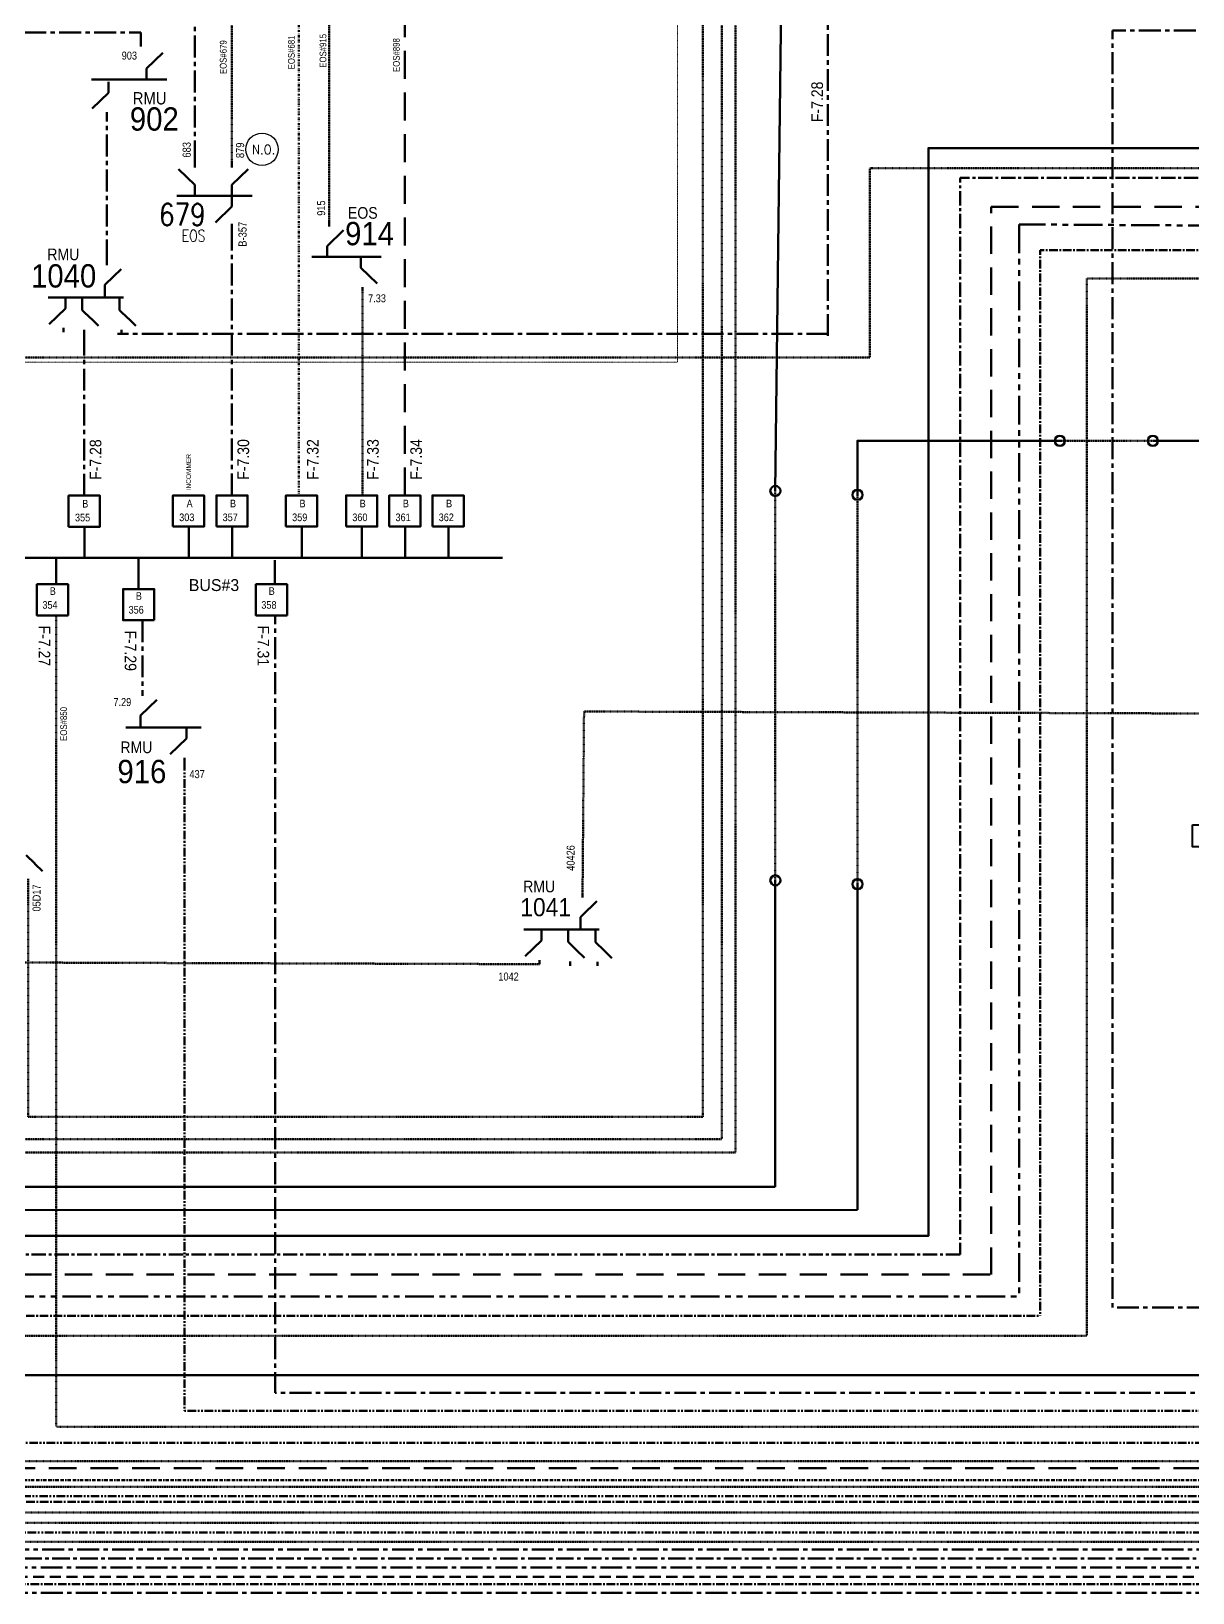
# Model space of a CAD drawing. Header units: metres. Extents: x 65984 to 144644, y -19036 to 23726.
# Drawn here: x 114943 to 115441, y 19715 to 20384 of the extents above; entities that cross this region are included whole.
import ezdxf
from ezdxf.enums import TextEntityAlignment as Align

# ---------------------------------------------------------------- set-up
doc = ezdxf.new("R2010")
doc.units = ezdxf.units.M
doc.header["$MEASUREMENT"] = 0
for name, pattern in [('( Border )', [1.75, 0.5, -0.25, 0.5, -0.25, 0, -0.25]), ('( Center )', [2, 1.25, -0.25, 0.25, -0.25]), ('( Phantom )', [2.5, 1.25, -0.25, 0.25, -0.25, 0.25, -0.25]), ('DGN Style 2', [0.023128, 0, -0.023128]), ('DGN Style 3', [0.013877, 0, -0.013877]), ('DGN Style 6', [1.9, 0.7, -0.4, 0, -0.4, 0, -0.4]), ('HIDDEN2', [2381.25, 1587.5, -793.75])]:
    doc.linetypes.add(name, pattern=pattern)
doc.layers.get('0').update_dxf_attribs({"color": 95, "lineweight": 40})
for name, color, linetype, lineweight in [('ABS', 7, 'Continuous', 40), ('d_eos', 111, 'Continuous', 40), ('d_eos no', 121, 'Continuous', 40), ('d_switch', 95, 'Continuous', 40), ('d_ug cable', 95, 'Continuous', 40), ('d_ug main line', 95, 'Continuous', 40), ('d_unit sub', 7, 'Continuous', 40), ('FDR  1  16', 234, 'Continuous', 40), ('GRID STATION  04', 7, 'Continuous', 40), ('Level 37', 7, 'Continuous', 0), ('O H MAIN FEEDER', 4, 'Continuous', 100), ('SW N O', 114, 'Continuous', 30)]:
    doc.layers.add(name, color=color, linetype=linetype, lineweight=lineweight)
doc.styles.add('Style-Arial', font='arial.ttf')
doc.styles.add('Style-ENGINEERING', font='ENGINEERING.shx')
doc.styles.add('Style-msdefault', font='msdefault.shx')
doc.styles.add('Style-STANDARD', font='STANDARD.shx')

# ---------------------------------------------------------------- blocks, each defined once
blk = doc.blocks.new('ABS2_1_1')
at = {"color": 0, "linetype": 'ByBlock', "lineweight": -2, "ltscale": 500}
for q in [(-29900, 43500), (0, 0)]:
    blk.add_line((0, 13600), q, dxfattribs=at)
at = {"color": 0, "linetype": 'ByBlock', "lineweight": -2, "ltscale": 500, "flags": 128}
for points in [[(5000, 43600), (-5000, 43600), (-5000, 53600), (5000, 53600)], [(3791, 49653), (3791, 49653), (3791, 49653)]]:
    blk.add_lwpolyline(points, close=True, dxfattribs=at)
at = {"color": 0, "linetype": 'ByBlock', "lineweight": -2, "ltscale": 500}
for points in [[(5000, 43600), (-5000, 43600), (5000, 53600), (-5000, 53600)], [(3791, 49653), (3791, 49653), (3791, 49653)]]:
    blk.add_solid(points, dxfattribs=at)
blk = doc.blocks.new('*U936')
at = {"layer": 'GRID STATION  04', "color": 121, "linetype": 'Continuous', "lineweight": 70, "ltscale": 0.49089}
blk.add_line((-0.2, 21.1), (-0.2, 0), dxfattribs=at)
at = {"layer": 'GRID STATION  04', "color": 121, "linetype": 'Continuous', "lineweight": 70, "ltscale": 0.49089, "flags": 128}
blk.add_lwpolyline([(10.5, -21), (10.5, 0), (-10.5, 0), (-10.5, -21)], close=True, dxfattribs=at)
at = {"layer": 'GRID STATION  04', "color": 121, "linetype": 'Continuous', "lineweight": 70, "style": 'Style-msdefault', "width": 0.888889}
for s, p in [('B', (-1.9, -2.1)), ('356', (-6.8, -11.4))]:
    blk.add_text(s, height=5.16, dxfattribs=at).set_placement(p, align=Align.TOP_LEFT)
blk = doc.blocks.new('*U943')
at = {"layer": 'GRID STATION  04', "color": 121, "linetype": 'Continuous', "lineweight": 70, "ltscale": 0.49089, "flags": 128}
blk.add_lwpolyline([(5.09, -5.21), (5.09, 4.96), (-5.08, 4.96), (-5.08, -5.21)], close=True, dxfattribs=at)
at = {"layer": 'GRID STATION  04', "color": 121, "linetype": 'Continuous', "lineweight": 70, "style": 'Style-msdefault', "width": 0.888889}
for s, height, p in [('B', 2.49, (-0.89, 3.96)), ('358', 2.491, (-3.29, -0.55))]:
    blk.add_text(s, height=height, dxfattribs=at).set_placement(p, align=Align.TOP_LEFT)
blk = doc.blocks.new('*U944')
at = {"layer": 'GRID STATION  04', "color": 121, "linetype": 'Continuous', "lineweight": 70, "ltscale": 0.49089, "flags": 128}
blk.add_lwpolyline([(5.09, -5.21), (5.09, 4.96), (-5.08, 4.96), (-5.08, -5.21)], close=True, dxfattribs=at)
at = {"layer": 'GRID STATION  04', "color": 121, "linetype": 'Continuous', "lineweight": 70, "style": 'Style-msdefault', "width": 0.888889}
for s, height, p in [('B', 2.49, (-0.89, 3.96)), ('354', 2.491, (-3.29, -0.55))]:
    blk.add_text(s, height=height, dxfattribs=at).set_placement(p, align=Align.TOP_LEFT)
blk = doc.blocks.new('*U976')
at = {"layer": 'SW N O', "color": 3, "ltscale": 0.426762}
blk.add_circle((0, 0), 16.8, dxfattribs=at)
at = {"layer": 'SW N O', "color": 3, "style": 'Style-STANDARD'}
blk.add_text('N.O.', height=9.6, dxfattribs=at).set_placement((1.7, -0.2), align=Align.MIDDLE_CENTER)
blk = doc.blocks.new('TF_8')
at = {"color": 0, "linetype": 'ByBlock', "lineweight": -2}
blk.add_line((6.3, 4.95), (9.9, 1.35), dxfattribs=at)
blk.add_3dface([(-10.1, 4.95), (9.9, 4.95), (9.9, -5.05), (-10.1, -5.05)], dxfattribs=at)
blk = doc.blocks.new('exist.us-1000kva')
at = {"color": 0, "linetype": 'ByBlock', "lineweight": -2, "flags": 128}
blk.add_lwpolyline([(40, 12.9), (32.8, 20), (40, 20)], close=True, dxfattribs=at)
at = {"color": 0, "linetype": 'ByBlock', "lineweight": -2, "extrusion": (0, 0, -1)}
blk.add_solid([(-40, 12.9), (-32.8, 20), (-40, 20)], dxfattribs=at)
at = {"color": 0, "linetype": 'ByBlock', "lineweight": -2, "xscale": 2, "yscale": 2}
blk.add_blockref('TF_8', (20.2, 10.1), dxfattribs=at)

msp = doc.modelspace()

# ---------------------------------------------------------------- linework, layer by layer
at = {"color": 7, "linetype": 'HIDDEN2', "lineweight": 70, "ltscale": 0.0075}
msp.add_lwpolyline([(125393.74, 21166.91), (125393.74, 21141.79), (125160.04, 21141.79), (125160.04, 19768.09), (114797.18, 19768.09), (114797.18, 20008.56), (114797.18, 20008.56), (114797.18, 20131.51)], dxfattribs=at)
at = {"layer": 'd_eos', "color": 7, "linetype": 'Continuous', "lineweight": 211, "ltscale": 0.479736}
for p, q in [((114989.91, 20377.38), (114989.91, 20379.15)), ((114975.21, 20349.23), (114975.21, 20347.46)), ((115070.56, 20300.33), (115070.56, 20302.1)), ((114975.21, 20283.65), (114975.21, 20285.43)), ((115084.97, 20274.21), (115084.97, 20272.44)), ((114956.76, 20256.79), (114956.76, 20255.02)), ((114965.59, 20256.05), (114965.59, 20254.27)), ((114981.58, 20256.04), (114981.58, 20254.27)), ((114990.52, 20099.04), (114990.52, 20100.81)), ((115008.58, 20072.48), (115008.58, 20070.71)), ((115179.24, 20012.71), (115179.24, 20014.48)), ((115160.79, 19985.85), (115160.79, 19984.07)), ((115173.91, 19985.19), (115173.91, 19983.42)), ((115185.61, 19985.1), (115185.61, 19983.33))]:
    msp.add_line(p, q, dxfattribs=at)
at = {"layer": 'd_eos', "color": 7, "linetype": 'Continuous', "lineweight": 211, "ltscale": 0.638341}
for p, q in [((114992.35, 20367.98), (114999.35, 20374.77)), ((114992.35, 20363.33), (114992.35, 20367.98)), ((114968.74, 20363.33), (115001.07, 20363.32)), ((114976.04, 20362.29), (114976.04, 20357.64)), ((114976.04, 20357.64), (114969.04, 20350.84)), ((115013.01, 20325.55), (115013.01, 20328.37)), ((115028.87, 20325.55), (115028.87, 20328.37)), ((115013.01, 20318.1), (115006.01, 20324.9)), ((115028.87, 20318.1), (115035.87, 20324.9)), ((115013.01, 20313.45), (115013.01, 20318.1)), ((115028.87, 20313.45), (115028.87, 20318.1)), ((115005.27, 20313.46), (115037.59, 20313.45)), ((115028.94, 20308.8), (115021.94, 20302.01)), ((115028.94, 20313.45), (115028.94, 20308.8)), ((115028.94, 20301.36), (115028.94, 20298.54)), ((115069.74, 20291.92), (115076.74, 20298.72)), ((115069.74, 20287.27), (115069.74, 20291.92)), ((114978.13, 20278.87), (114981.39, 20282.04)), ((115063.21, 20287.27), (115092.87, 20287.27)), ((115084.15, 20287.27), (115084.15, 20282.62)), ((115084.15, 20282.62), (115091.15, 20275.83)), ((114974.39, 20275.24), (114978.1, 20278.84)), ((114974.39, 20270.01), (114974.39, 20275.24)), ((114982.42, 20269.85), (114950.09, 20269.85)), ((114957.58, 20269.85), (114957.58, 20265.2)), ((114964.77, 20269.69), (114964.77, 20264.46)), ((114980.76, 20269.68), (114980.76, 20264.45)), ((114957.58, 20265.2), (114950.58, 20258.4)), ((114964.77, 20264.46), (114968.47, 20260.86)), ((114980.76, 20264.45), (114984.46, 20260.86)), ((114968.5, 20260.83), (114971.77, 20257.66)), ((114984.5, 20260.83), (114987.76, 20257.66)), ((114989.7, 20090.63), (114996.7, 20097.43)), ((114989.7, 20085.98), (114989.7, 20090.63)), ((115015.78, 20085.54), (114983.45, 20085.54)), ((115009.4, 20080.89), (115002.4, 20074.09)), ((115009.4, 20085.54), (115009.4, 20080.89)), ((114940.68, 20030.79), (114944.39, 20027.2)), ((114944.42, 20027.17), (114947.68, 20023.99)), ((115178.42, 20004.3), (115182.12, 20007.89)), ((115182.16, 20007.92), (115185.42, 20011.09)), ((115178.42, 19999.07), (115178.42, 20004.3)), ((115186.44, 19998.9), (115154.12, 19998.91)), ((115161.61, 19994.26), (115154.61, 19987.46)), ((115161.61, 19998.9), (115161.61, 19994.26)), ((115173.09, 19998.83), (115173.08, 19993.6)), ((115173.08, 19993.6), (115176.79, 19990)), ((115184.79, 19998.74), (115184.79, 19993.51)), ((115184.79, 19993.51), (115188.49, 19989.91)), ((115176.82, 19989.97), (115180.09, 19986.8)), ((115188.52, 19989.88), (115191.79, 19986.71))]:
    msp.add_line(p, q, dxfattribs=at)
at = {"layer": 'd_ug cable', "color": 191, "linetype": 'DGN Style 3', "lineweight": 100}
msp.add_line((115261.86, 20186.99), (115261.86, 20020.25), dxfattribs=at)
at = {"layer": 'd_ug cable', "color": 36, "linetype": 'DGN Style 3', "lineweight": 100}
for p, q in [((115297.08, 20185.34), (115297.08, 20018.61)), ((115179.89, 20092.4), (115840.75, 20090.25))]:
    msp.add_line(p, q, dxfattribs=at)
at = {"layer": 'd_ug cable', "color": 98, "linetype": 'DGN Style 3', "lineweight": 100, "flags": 128}
for points in [[(115070.56, 20302.1), (115070.56, 20421.55), (115070.56, 20421.55), (115070.56, 21199.49), (117041.46, 21199.49), (117041.46, 20760.33), (117244.58, 20760.33), (117244.58, 20697.56), (117268.76, 20697.56), (117268.76, 20639.66)], [(115084.97, 20185.04), (115084.97, 20272.44)]]:
    msp.add_lwpolyline(points, dxfattribs=at)
at = {"layer": 'd_ug cable', "color": 1, "linetype": 'DGN Style 3', "lineweight": 100, "flags": 128}
for points in [[(114941.5, 20020.61), (114941.5, 19918.63), (115230.84, 19918.63), (115230.84, 20940), (117130.69, 20940), (117130.69, 20954.49)], [(114677.82, 20018.71), (114677.82, 19903.39), (115244.76, 19903.39), (115244.76, 20560.1), (115296.31, 20560.1), (115296.31, 20924.47), (118370.71, 20924.47), (118370.71, 20662.09), (118341.83, 20662.09), (118341.83, 20633.98)]]:
    msp.add_lwpolyline(points, dxfattribs=at)
at = {"layer": 'd_ug cable', "color": 5, "linetype": 'DGN Style 3', "lineweight": 100, "flags": 128}
for points in [[(114712.34, 19960.32), (114712.34, 19909.13), (115239.03, 19909.13), (115239.03, 20565.83), (115290.57, 20565.83), (115290.57, 20930.2), (118376.44, 20930.2), (118376.44, 20576.15), (118417.8, 20576.15), (118417.8, 20475.96), (118374.08, 20475.96)], [(123460.83, 20656.3), (123460.83, 20632.46), (123475.13, 20632.46), (123475.13, 19772.86), (114852.43, 19771), (114852.67, 19985.2), (114852.67, 19985.2), (114852.67, 19985.5)]]:
    msp.add_lwpolyline(points, dxfattribs=at)
at = {"layer": 'd_ug cable', "color": 6, "linetype": 'DGN Style 3', "lineweight": 13, "flags": 128}
msp.add_lwpolyline([(114786.14, 20259.9), (114786.14, 20242.08), (115219.94, 20242.08), (115219.94, 20919.71), (116344.61, 20919.71), (116344.61, 20883.47)], dxfattribs=at)
at = {"layer": 'd_ug cable', "color": 191, "linetype": '( Phantom )', "lineweight": 106, "ltscale": 2.94, "flags": 128}
msp.add_lwpolyline([(123384.21, 20690.87), (123384.21, 20700.94), (123480.12, 20700.94), (123480.12, 19778.95), (114898.62, 19778.95), (114898.62, 19923.56)], dxfattribs=at)
at = {"layer": 'd_ug cable', "color": 172, "linetype": 'HIDDEN2', "lineweight": 158, "ltscale": 0.003}
msp.add_lwpolyline([(117568.08, 20611.64), (117589.56, 20611.64), (117589.56, 20202.69), (117634.48, 20202.69), (117634.48, 19721.53), (114270.84, 19721.53), (114270.84, 20131.51)], dxfattribs=at)
at = {"layer": 'd_ug cable', "color": 3, "linetype": 'DGN Style 3', "lineweight": 100, "flags": 128}
for points in [[(123536.45, 20608.93), (123503.67, 20608.93), (123503.67, 19785.82), (114953.59, 19785.82), (114953.59, 20040.85), (114953.59, 20040.85), (114953.59, 20133.59)], [(123441.15, 20364.32), (123441.15, 20352.83), (123470.79, 20352.83), (123470.79, 19749.02), (114669.88, 19749.02), (114669.88, 19765.67)], [(114767.88, 20053.43), (114767.88, 19760.02), (117513.07, 19760.02), (117513.07, 19993.39)]]:
    msp.add_lwpolyline(points, dxfattribs=at)
at = {"layer": 'd_ug cable', "color": 7, "linetype": 'DGN Style 3', "lineweight": 100, "flags": 128}
msp.add_lwpolyline([(114510.55, 20244.15), (115302.41, 20244.15), (115302.41, 20325.3), (117309, 20325.3), (117309, 20421.26)], dxfattribs=at)
at = {"layer": 'd_ug cable', "color": 98, "linetype": 'DGN Style 3', "lineweight": 140, "flags": 128}
for points in [[(115765.6, 20335.42), (115722.32, 20335.42), (115722.32, 20277.97), (115395.44, 20277.97), (115395.44, 19824.83)], [(110906.9, 20072.47), (110906.9, 20063.03), (113164.95, 20063.05), (113164.95, 19824.83), (115395.44, 19824.83)]]:
    msp.add_lwpolyline(points, dxfattribs=at)
at = {"layer": 'd_ug cable', "color": 57, "linetype": '( Phantom )', "lineweight": 106, "ltscale": 2.94, "true_color": 0x7d8a21, "flags": 128}
msp.add_lwpolyline([(124151.4, 20300.73), (124151.4, 20300.73), (124151.4, 19756.02), (114758.03, 19756.02), (114758.03, 20002.09)], dxfattribs=at)
at = {"layer": 'd_ug cable', "color": 1, "linetype": 'DGN Style 2', "lineweight": 100, "flags": 128}
msp.add_lwpolyline([(122798.84, 20281.9), (122839, 20281.9), (122839, 19744.65), (114656.11, 19744.65), (114656.11, 19917.48)], dxfattribs=at)
at = {"layer": 'd_ug cable', "color": 94, "linetype": '( Phantom )', "lineweight": 158, "ltscale": 2.94, "flags": 128}
msp.add_lwpolyline([(117211.17, 20263.66), (117246.07, 20263.66), (117246.07, 20174.29), (117036.06, 20174.29), (117036.06, 20170.22), (117036.06, 20170.22), (117036.06, 19740.48), (114643.89, 19740.48), (114643.89, 19910.4), (114643.89, 19910.4), (114643.89, 20133.71)], dxfattribs=at)
at = {"layer": 'd_ug cable', "color": 36, "linetype": 'DGN Style 3', "lineweight": 100, "flags": 128}
for points in [[(115384.25, 20208.45), (115423.56, 20208.45)], [(115179.89, 20092.4), (115179.89, 20092.4), (115179.89, 20092.4), (115179.24, 20013.59)], [(115160.75, 19984.08), (115160.75, 19984.08), (114895.42, 19984.93), (114895.42, 20045.14)]]:
    msp.add_lwpolyline(points, dxfattribs=at)
at = {"layer": 'd_ug cable', "color": 3, "linetype": 'DGN Style 3', "lineweight": 120, "flags": 128}
msp.add_lwpolyline([(117541.17, 19994.64), (117541.17, 19736.51), (114625.82, 19736.51), (114625.82, 19899.55), (114625.82, 19899.55), (114625.82, 20133.71)], dxfattribs=at)
at = {"layer": 'd_ug main line', "color": 194, "linetype": '( Border )', "lineweight": 140, "ltscale": 2.94, "flags": 128}
msp.add_lwpolyline([(125530.06, 21410.61), (125530.06, 21366.73), (125173.61, 21366.73), (125173.61, 19762.95), (114780.28, 19762.95), (114780.28, 20000.72), (114780.28, 20000.72), (114780.28, 20131.51)], dxfattribs=at)
at = {"layer": 'd_ug main line', "color": 121, "linetype": 'HIDDEN2', "lineweight": 70, "ltscale": 0.0075}
msp.add_lwpolyline([(115103.01, 20185.04), (115103.01, 21132.96), (115103.01, 21132.96), (115103.01, 21175.28), (117037.37, 21175.28), (117037.37, 21247.99), (117101.6, 21247.99)], dxfattribs=at)
at = {"layer": 'd_ug main line', "color": 5, "linetype": '( Center )', "lineweight": 140, "ltscale": 4.9, "flags": 128}
for points in [[(115635.66, 20755.96), (115635.66, 20321.19), (115341.14, 20321.19), (115341.14, 19859.65)], [(115341.14, 19859.65), (113233.35, 19859.65), (113233.35, 20471.58)]]:
    msp.add_lwpolyline(points, dxfattribs=at)
at = {"layer": 'd_ug main line', "color": 234, "linetype": '( Phantom )', "lineweight": 158, "ltscale": 9.8, "flags": 128}
for points in [[(116210.19, 20567.09), (116123.7, 20567.09), (116123.45, 20296.85), (115366.5, 20301.17)], [(115366.5, 20301.17), (115366.5, 19841.71), (113215.58, 19841.71), (113215.58, 20403.22), (113017.18, 20403.22)]]:
    msp.add_lwpolyline(points, dxfattribs=at)
at = {"layer": 'd_ug main line', "color": 121, "linetype": 'DGN Style 3', "lineweight": 140, "flags": 128}
msp.add_lwpolyline([(115028.87, 20467.15), (115028.87, 20328.37)], dxfattribs=at)
at = {"layer": 'd_ug main line', "color": 9, "linetype": 'HIDDEN2', "lineweight": 158, "ltscale": 0.00735}
for points in [[(113015.33, 20443.96), (113224.61, 20443.96), (113224.61, 19851.01), (115354.51, 19851.01)], [(115354.51, 19851.01), (115354.51, 20308.76), (116096.98, 20308.76), (116096.98, 20407.48)]]:
    msp.add_lwpolyline(points, dxfattribs=at)
at = {"layer": 'd_ug main line', "color": 194, "linetype": '( Center )', "lineweight": 158, "ltscale": 2.938459, "flags": 128}
for points in [[(113116.82, 20383.76), (113204.44, 20383.77), (113204.44, 19833.31), (115375.45, 19833.31)], [(116152.9, 20290.41), (115375.45, 20290.14), (115375.45, 19833.31)]]:
    msp.add_lwpolyline(points, dxfattribs=at)
at = {"layer": 'd_ug main line', "color": 21, "linetype": '( Center )', "lineweight": 158, "ltscale": 7.500037, "flags": 128}
msp.add_lwpolyline([(117539.27, 20345.83), (117511.72, 20345.83), (117511.72, 20311.68), (117027.71, 20311.68), (117027.71, 19733.15), (114574.25, 19733.15), (114574.25, 20133.71)], dxfattribs=at)
at = {"layer": 'd_ug main line', "color": 234, "linetype": '( Center )', "lineweight": 200, "ltscale": 2.94, "flags": 128}
msp.add_lwpolyline([(116116.39, 19718.3), (114253.61, 19718.3), (114253.61, 20131.51)], dxfattribs=at)
at = {"layer": 'd_ug main line', "color": 60, "linetype": '( Center )', "lineweight": 140, "ltscale": 2.94, "flags": 128}
msp.add_lwpolyline([(118675.28, 20085.85), (118675.28, 19753.66), (114724.51, 19753.66), (114724.51, 19938.31), (114724.51, 19938.31), (114724.51, 20131.51)], dxfattribs=at)
at = {"layer": 'FDR  1  16', "color": 121, "linetype": '( Center )', "lineweight": 70, "ltscale": 7.500037}
msp.add_line((114990.52, 20131.47), (114990.52, 20100.81), dxfattribs=at)
at = {"layer": 'FDR  1  16', "color": 30, "linetype": '( Center )', "lineweight": 70, "ltscale": 7.500037, "flags": 128}
for points in [[(125479.84, 22171.71), (125254.23, 22171.71), (125254.23, 22494.32), (115424.58, 22494.32), (115424.58, 20879.68), (115646.95, 20879.68), (115646.95, 20384.27), (115406.48, 20384.27), (115406.48, 19836.9), (115912.03, 19836.9), (115912.03, 19932.73)], [(125591.38, 21301.98), (125591.38, 21195.47), (125557.59, 21195.47), (125557.59, 19800.32), (115047.47, 19800.32), (115047.47, 20133.59)]]:
    msp.add_lwpolyline(points, dxfattribs=at)
at = {"layer": 'FDR  1  16', "color": 30, "linetype": '( Center )', "lineweight": 106, "ltscale": 7.500037, "flags": 128}
for points in [[(114989.91, 20379.15), (114989.91, 20383.49), (114490.69, 20383.49), (114490.69, 22391.54), (122508.29, 22391.54), (122508.29, 22028.88)], [(115284.49, 20253.39), (115284.49, 20431.43), (115284.49, 20431.43)], [(114975.21, 20285.3), (114975.21, 20347.46), (114975.21, 20347.46)], [(114965.59, 20184.96), (114965.59, 20255.95), (114965.59, 20255.95)], [(115284.62, 20254.3), (114979.86, 20254.3), (114979.86, 20254.3)], [(122673.06, 20168.71), (122662.22, 20168.71), (122662.22, 19725.44), (114379.13, 19725.44), (114379.13, 19900.47)]]:
    msp.add_lwpolyline(points, dxfattribs=at)
at = {"layer": 'FDR  1  16', "color": 1, "linetype": '( Center )', "lineweight": 70, "ltscale": 7.500037, "flags": 128}
for points in [[(115013.01, 20327.78), (115013.01, 20397.59), (114501.68, 20397.59), (114501.68, 22386.17), (125172.75, 22386.17), (125172.75, 21502.07), (125488.92, 21502.07)], [(115028.94, 20185.04), (115028.94, 20298.67)]]:
    msp.add_lwpolyline(points, dxfattribs=at)
at = {"layer": 'FDR  1  16', "color": 30, "linetype": 'DGN Style 6', "lineweight": 70, "flags": 128}
msp.add_lwpolyline([(125349.75, 21236.28), (125349.75, 21221.49), (125166.12, 21221.49), (125166.12, 22380.22), (114512.89, 22380.22), (114512.89, 20408.44), (115057.63, 20408.44), (115057.63, 20185.04)], dxfattribs=at)
at = {"layer": 'FDR  1  16', "color": 57, "linetype": '( Phantom )', "lineweight": 70, "ltscale": 2.94, "true_color": 0x7d8a21, "flags": 128}
msp.add_lwpolyline([(115008.58, 20070.71), (115008.58, 20056.38), (115008.58, 20056.38), (115008.58, 19792.67), (123522.53, 19792.67), (123522.53, 20577.89), (123907.01, 20577.89), (123907.01, 21240.18)], dxfattribs=at)
at = {"layer": 'FDR  1  16', "color": 5, "linetype": '( Center )', "lineweight": 106, "ltscale": 7.500037, "flags": 128}
msp.add_lwpolyline([(117084.37, 20136.69), (117020.65, 20136.69), (117020.65, 19714.65), (114415.23, 19714.65), (114415.23, 19973.74)], dxfattribs=at)
at = {"layer": 'FDR  1  16', "color": 174, "linetype": '( Center )', "lineweight": 158, "ltscale": 6, "flags": 128}
msp.add_lwpolyline([(117548.29, 19948.41), (117548.29, 19729.31), (114440.39, 19729.31), (114440.39, 20131.37)], dxfattribs=at)
at = {"layer": 'GRID STATION  04', "color": 121, "linetype": 'Continuous', "lineweight": 70, "ltscale": 0.482743}
for p, q in [((114965.73, 20171.57), (114965.73, 20158.19)), ((115010.46, 20171.66), (115010.46, 20158.28)), ((115029.08, 20171.66), (115029.08, 20158.28)), ((115058.88, 20171.66), (115058.88, 20158.28)), ((115084.67, 20171.66), (115084.67, 20158.28)), ((115103.19, 20171.66), (115103.19, 20158.28)), ((115121.72, 20171.66), (115121.72, 20158.28))]:
    msp.add_line(p, q, dxfattribs=at)
at = {"layer": 'GRID STATION  04', "color": 121, "linetype": 'Continuous', "lineweight": 211, "ltscale": 0.482743}
for p, q in [((115036.15, 20158.28), (114845.45, 20158.28)), ((115144.89, 20158.28), (115036.15, 20158.28))]:
    msp.add_line(p, q, dxfattribs=at)
at = {"layer": 'GRID STATION  04', "color": 121, "linetype": 'Continuous', "lineweight": 70, "ltscale": 0.405437}
for p, q in [((114953.49, 20158.28), (114953.49, 20147.05)), ((115047.36, 20157.21), (115047.36, 20147.05))]:
    msp.add_line(p, q, dxfattribs=at)
at = {"layer": 'GRID STATION  04', "color": 121, "linetype": 'Continuous', "lineweight": 70, "ltscale": 0.482743, "flags": 128}
for points in [[(114958.9, 20171.57), (114958.9, 20184.96), (114972.28, 20184.96), (114972.28, 20171.57)], [(115003.63, 20171.66), (115003.63, 20185.04), (115017.01, 20185.04), (115017.01, 20171.66)], [(115022.25, 20171.66), (115022.25, 20185.04), (115035.63, 20185.04), (115035.63, 20171.66)], [(115052.05, 20171.66), (115052.05, 20185.04), (115065.43, 20185.04), (115065.43, 20171.66)], [(115077.84, 20171.66), (115077.84, 20185.04), (115091.22, 20185.04), (115091.22, 20171.66)], [(115096.36, 20171.66), (115096.36, 20185.04), (115109.75, 20185.04), (115109.75, 20171.66)], [(115114.89, 20171.66), (115114.89, 20185.04), (115128.28, 20185.04), (115128.28, 20171.66)]]:
    msp.add_lwpolyline(points, close=True, dxfattribs=at)
at = {"layer": 'O H MAIN FEEDER', "color": 191, "lineweight": 211, "ltscale": 0.00735}
msp.add_line((115261.86, 20020.25), (115261.86, 19888.65), dxfattribs=at)
at = {"layer": 'O H MAIN FEEDER', "color": 36, "lineweight": 211, "ltscale": 0.498271}
msp.add_line((113290.12, 19878.7), (115297.14, 19878.72), dxfattribs=at)
at = {"layer": 'O H MAIN FEEDER', "color": 5, "lineweight": 211, "ltscale": 30, "flags": 128}
msp.add_lwpolyline([(111246.02, 19990.04), (113139.15, 19990.04), (113139.15, 19807.97), (133226.21, 19808), (133226.21, 22351.15), (129774.36, 22351.15)], dxfattribs=at)
at = {"layer": 'O H MAIN FEEDER', "color": 191, "lineweight": 211, "ltscale": 0.00735, "flags": 128}
msp.add_lwpolyline([(115267.27, 20627.95), (115267.27, 20627.95), (115261.86, 20186.99)], dxfattribs=at)
at = {"layer": 'O H MAIN FEEDER', "color": 94, "lineweight": 211, "ltscale": 0.00735, "flags": 128}
msp.add_lwpolyline([(113241.86, 20519.93), (113241.86, 19867.59), (115327.54, 19867.59), (115327.54, 20333.93), (115627.45, 20333.93)], dxfattribs=at)
at = {"layer": 'O H MAIN FEEDER', "color": 36, "lineweight": 211, "ltscale": 0.498271, "flags": 128}
for points in [[(115297.08, 20185.13), (115297.08, 20208.45), (115384.25, 20208.45)], [(115423.56, 20208.45), (115437.82, 20208.45)], [(115297.14, 19878.72), (115297.08, 20018.61)]]:
    msp.add_lwpolyline(points, dxfattribs=at)
at = {"layer": 'O H MAIN FEEDER', "color": 191, "lineweight": 211, "ltscale": 0.498271, "flags": 128}
msp.add_lwpolyline([(111050.39, 20039.57), (113307.46, 20039.57), (113307.46, 19888.65), (115261.86, 19888.65)], dxfattribs=at)
at = {"layer": 'O H MAIN FEEDER', "color": 36, "lineweight": 211, "ltscale": 0.498271}
for centre in [(115383.92, 20208.39), (115423.79, 20208.39), (115297.14, 20185.29), (115297.14, 20018.37)]:
    msp.add_circle(centre, 2.16, dxfattribs=at)
at = {"layer": 'O H MAIN FEEDER', "color": 191, "lineweight": 211, "ltscale": 0.498271}
for centre in [(115261.92, 20186.93), (115261.92, 20020.01)]:
    msp.add_circle(centre, 2.16, dxfattribs=at)

# ---------------------------------------------------------------- block references
at = {"layer": 'ABS', "color": 7, "linetype": 'Continuous', "lineweight": 211, "ltscale": 0.829472, "xscale": 0.000555747191877611, "yscale": 0.000555747191877611, "zscale": 0.0003680335276451397, "rotation": 269.9999999999998}
msp.add_blockref('ABS2_1_1', (115436.84, 20208.45), dxfattribs=at)
at = {"layer": 'd_unit sub', "color": 214, "linetype": 'Continuous', "lineweight": 40, "xscale": 0.47433167287538, "yscale": 0.47433167287538, "zscale": 0.4267622666565712, "rotation": 359.9999999999999}
msp.add_blockref('exist.us-1000kva', (115440.84, 20034.35), dxfattribs=at)
at = {"layer": 'GRID STATION  04', "color": 121, "linetype": 'Continuous', "lineweight": 70, "ltscale": 0.49089}
for name, p, xscale, yscale, zscale in [('*U936', (114988.92, 20144.88), 0.6357830595330445, 0.6357830595330445, 0.6357830595330445), ('*U944', (114951.98, 20140.44), 1.3161504349036, 1.3161504349036, 1.3161504349036), ('*U943', (115045.85, 20140.44), 1.3161504349036, 1.3161504349036, 1.3161504349036)]:
    msp.add_blockref(name, p, dxfattribs=dict(at, xscale=xscale, yscale=yscale, zscale=zscale))
at = {"layer": 'SW N O', "color": 3, "xscale": 0.4143269529755673, "yscale": 0.4143269529755673, "zscale": 0.4143269529755673}
msp.add_blockref('*U976', (115041.81, 20333.36), dxfattribs=at)

# ---------------------------------------------------------------- texts
at = {"layer": 'd_eos no', "color": 7, "linetype": 'Continuous', "lineweight": 140, "style": 'Style-Arial', "width": 0.9}
for s, height, p in [('902', 10, (114985.15, 20351.37)), ('914', 10, (115077.43, 20302.25)), ('1040', 10, (114942.78, 20284.12)), ('916', 10, (114979.82, 20071.67)), ('1041', 7.781, (115152.56, 20012.41))]:
    msp.add_text(s, height=height, dxfattribs=at).set_placement(p, align=Align.TOP_LEFT)
at = {"layer": 'd_switch', "color": 2, "linetype": 'Continuous', "lineweight": 30, "style": 'Style-msdefault'}
for s, height, rotation, width, p in [('EOS#681', 2.92, 90, 0.857143, (115052.94, 20367.64)), ('EOS#915', 2.92, 90, 0.857143, (115066.49, 20368.33)), ('EOS#679', 2.92, 90, 0.857143, (115023.73, 20365.6)), ('EOS#898', 2.92, 90, 0.857143, (115097.96, 20366.5)), ('F-7.28', 5, 90, 0.9, (115277.34, 20345.01)), ('F-7.28', 5, 90, 0.9, (114967.93, 20191.66)), ('F-7.30', 5, 90, 0.9, (115031.28, 20191.75)), ('F-7.32', 5, 90, 0.9, (115061.07, 20191.75)), ('F-7.33', 5, 90, 0.9, (115086.86, 20191.75)), ('F-7.34', 5, 90, 0.9, (115105.39, 20191.75)), ('F-7.27', 5, 270, 0.9, (114951.01, 20129.24)), ('F-7.31', 5, 270, 0.9, (115044.88, 20129.24)), ('F-7.29', 5, 270, 0.9, (114987.94, 20127.16)), ('EOS#850', 2.92, 90, 0.857143, (114955.3, 20079.8))]:
    msp.add_text(s, height=height, rotation=rotation, dxfattribs=dict(at, width=width)).set_placement(p, align=Align.TOP_LEFT)
at = {"layer": 'GRID STATION  04', "color": 121, "linetype": 'Continuous', "lineweight": 70, "style": 'Style-msdefault'}
msp.add_text('INCOMMER', height=2.034, rotation=90, dxfattribs=at).set_placement((115009.31, 20187.17), align=Align.TOP_LEFT)
at = {"layer": 'GRID STATION  04', "color": 121, "linetype": 'Continuous', "lineweight": 70, "style": 'Style-msdefault', "width": 0.888889}
for s, height, p in [('B', 3.28, (114964.74, 20183.11)), ('A', 3.28, (115009.47, 20183.19)), ('B', 3.28, (115028.09, 20183.19)), ('B', 3.28, (115057.88, 20183.19)), ('B', 3.28, (115083.68, 20183.19)), ('B', 3.28, (115102.2, 20183.19)), ('B', 3.28, (115120.73, 20183.19)), ('355', 3.278, (114961.63, 20177.18)), ('303', 3.278, (115006.31, 20177.26)), ('357', 3.278, (115024.93, 20177.26)), ('359', 3.278, (115054.73, 20177.26)), ('360', 3.278, (115080.52, 20177.26)), ('361', 3.278, (115099.05, 20177.26)), ('362', 3.278, (115117.57, 20177.26))]:
    msp.add_text(s, height=height, dxfattribs=at).set_placement(p, align=Align.TOP_LEFT)
at = {"layer": 'GRID STATION  04', "color": 121, "linetype": 'Continuous', "lineweight": 70, "style": 'Style-msdefault'}
msp.add_text('BUS#3', height=5.1, dxfattribs=at).set_placement((115010.43, 20149.13), align=Align.TOP_LEFT)
at = {"layer": 'Level 37', "color": 7, "linetype": 'Continuous', "lineweight": 53, "style": 'Style-ENGINEERING', "width": 0.857143}
for s, p in [('903', (114981.65, 20375.26)), ('7.33', (115087.29, 20271.22)), ('7.29', (114978.1, 20098.16)), ('437', (115010.7, 20067.25)), ('1042', (115143.15, 19980.51))]:
    msp.add_text(s, height=3.43, dxfattribs=at).set_placement(p, align=Align.TOP_LEFT)
at = {"layer": 'Level 37', "color": 7, "linetype": 'Continuous', "lineweight": 80, "style": 'Style-msdefault', "width": 0.9}
for s, height, p in [('RMU', 5.278, (114986.39, 20357.88)), ('EOS', 5, (115078.68, 20308.62)), ('RMU', 5, (114949.77, 20290.83)), ('RMU', 5, (114981.11, 20079.54)), ('RMU', 5, (115153.8, 20019.88))]:
    msp.add_text(s, height=height, dxfattribs=at).set_placement(p, align=Align.TOP_LEFT)
at = {"layer": 'Level 37', "color": 7, "linetype": 'Continuous', "lineweight": 53, "width": 0.857143}
for s, height, rotation, style, p in [('683', 3.5, 89.99248, 'Style-msdefault', (115007.77, 20336.5)), ('915', 3.43, 90, 'Style-ENGINEERING', (115065.46, 20311.45))]:
    msp.add_text(s, height=height, rotation=rotation, dxfattribs=dict(at, style=style)).set_placement(p, align=Align.TOP_RIGHT)
for s, height, style, p in [('879', 3.5, 'Style-msdefault', (115030.65, 20329.6)), ('B-357', 3.5, 'Style-msdefault', (115031.71, 20291.61)), ('40426', 3.43, 'Style-ENGINEERING', (115172.44, 20024.14)), ('05D17', 3.43, 'Style-ENGINEERING', (114943.43, 20006.66))]:
    msp.add_text(s, height=height, rotation=90, dxfattribs=dict(at, style=style)).set_placement(p, align=Align.TOP_LEFT)
at = {"layer": 'Level 37', "color": 7, "linetype": 'Continuous', "lineweight": 120, "style": 'Style-STANDARD', "width": 0.909091}
msp.add_text('679', height=9.389, dxfattribs=at).set_placement((115007.68, 20305.38), align=Align.MIDDLE_CENTER)
at = {"layer": 'Level 37', "color": 7, "linetype": 'Continuous', "lineweight": 53, "style": 'Style-STANDARD', "width": 0.854701}
msp.add_text('EOS', height=4.993, dxfattribs=at).set_placement((115012.49, 20296.29), align=Align.MIDDLE_CENTER)

doc.saveas('drawing.dxf')
